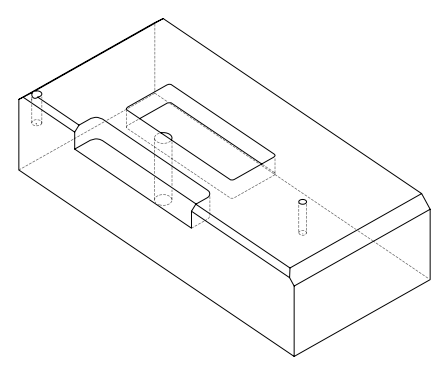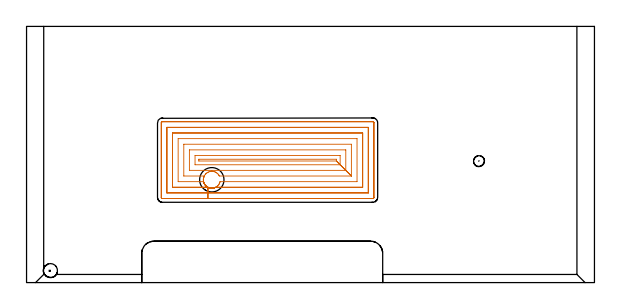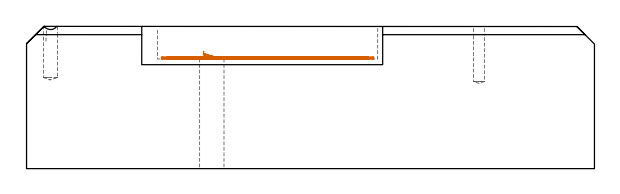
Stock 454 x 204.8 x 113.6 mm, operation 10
(PLAN: 11 operations, 6 tool changes, 145.1 min)
(1 SPOT_DRILL | STEP1POCKET | NXT0321_9005460120000 | 0.03 min | 0 mm3)
(2 SPOT_DRILL_1 | STEP1POCKET_1 | NXT0321_9005460120000 | 0.03 min | 1 mm3)
(3 INDEXABLE_INSERT_DRILL_THROUGH_HOLE_FROM_SOLID | STEP1HOLE | NXT0302_010 | 0.37 min | 33866 mm3)
(4 DRILL_BLIND_HOLE_INTO_CENTER | STEP1POCKET | NXT0301_083 | 0.18 min | 4063 mm3)
(5 DRILL_BLIND_HOLE_INTO_CENTER_1 | STEP1POCKET_1 | NXT0301_058 | 0.19 min | 2621 mm3)
(6 AREA_MILL | FG_CHAMFER_SURFACE | UGT0205_001 | 2.07 min | 1952 mm3)
(7 AREA_MILL_1 | FG_CHAMFER_SURFACE_1 | UGT0205_001 | 8.44 min | 20073 mm3)
(8 AREA_MILL_2 | FG_CHAMFER_SURFACE_2 | UGT0205_001 | 3.98 min | 3399 mm3)
(9 AREA_MILL_3 | FG_CHAMFER_SURFACE_3 | UGT0205_001 | 8.42 min | 19048 mm3)
(10 MILL_RECTANGULAR_POCKET | POCKET_RECTANGULAR_STRAIGHT | NXT0201_008 | Follow Part, ap 1.5, ae 75% | 101.6 min | 299252 mm3)
(11 MILL_SLOT | SLOT_PARTIAL_RECTANGULAR | UGT0201_008 | Follow Part, ap 4, ae 75% | 19.78 min | 192999 mm3)
(TOOL NXT0321_9005460120000 | NC Spot Drill, 142deg, 12mm, Carbide, Uncoated | D12 PA142 FL30 Z2)
(TOOL NXT0302_010 | Index. Insert Drill 19.5mm [880-D1950L25-05] | D19.5 PA176 FL98 Z2)
(TOOL NXT0301_083 | Carbide Drill 11.2mm [860.1-1120-056A1-MM 2214] | D11.2 PA140 FL72 Z2)
(TOOL NXT0301_058 | Carbide Drill 8.7mm [860.1-0870-026A1-MM 2214] | D8.7 PA140 FL47 Z2)
(TOOL UGT0205_001 | Chamfer Mill 20 x 3 x 45 deg. | D20 FL50 Z2)
(TOOL NXT0201_008 | ENDMILL 6mm [2P460-0600-NA 1630] | D6 FL26 Z6)
(TOOL UGT0201_008 | End Mill 16 mm | D16 FL32 Z4)
(OP 10 MILL_RECTANGULAR_POCKET, part 2 of 2)
G0 X141.925 Y84.9 Z93.592
G1 X141.765 Y84.545 Z93.488 F250.
X141.496 Y83.617 Z93.229
X141.362 Y82.661 Z92.97
X141.365 Y81.695 Z92.711
X141.505 Y80.74 Z92.453
X141.779 Y79.814 Z92.194
X141.927 Y79.477 Z92.095
X142.28 Y78.783 Z91.887
X142.468 Y78.465 Z91.788
X142.892 Y77.894 Z91.597
X143.374 Y77.371 Z91.407
X143.907 Y76.901 Z91.216
X144.209 Y76.688 Z91.117
X144.51 Y76.476 Z91.018
X145.346 Y76.033 Z90.765
X146.235 Y75.71 Z90.512
X147.16 Y75.514 Z90.258
X148.103 Y75.448 Z90.005
X149.046 Y75.514 Z89.752
X149.971 Y75.71 Z89.498
X150.86 Y76.032 Z89.245
X151.188 Y76.2 Z89.146
X268.7 F500.
Y119.6
X116.7
Y76.2
X145.019
Y71.7
X273.2
Y124.1
X112.2
Y71.7
X145.019
Y67.2
X276.9
G3 X277.7 Y68. R0.8
G1 Y127.8
G3 X276.9 Y128.6 R0.8
G1 X108.5
G3 X107.7 Y127.8 R0.8
G1 Y68.
G3 X108.5 Y67.2 R0.8
G1 X145.019
X146.019
G0 X141.521 Y83.684 Z92.146
G1 X141.548 Y83.841 Z92.103 F250.
X141.87 Y84.812 Z91.829
X142.03 Y85.144 Z91.731
X142.177 Y85.449 Z91.64
X142.354 Y85.738 Z91.549
X142.943 Y86.554 Z91.279
X143.425 Y87.067 Z91.091
X143.566 Y87.199 Z91.039
X144.184 Y87.696 Z90.826
X144.687 Y88.009 Z90.667
X144.891 Y88.136 Z90.603
X145.216 Y88.31 Z90.504
X146.099 Y88.651 Z90.251
X147.02 Y88.866 Z89.997
X147.962 Y88.951 Z89.744
X148.907 Y88.905 Z89.49
X149.836 Y88.728 Z89.237
X150.732 Y88.424 Z88.983
X151.091 Y88.25 Z88.877
X151.526 Y88. Z88.742
X151.808 Y87.838 Z88.655
X152.115 Y87.635 Z88.556
X152.665 Y87.182 Z88.365
X153.165 Y86.674 Z88.175
X153.627 Y86.085 Z87.974
X153.799 Y85.814 Z87.888
X154.138 Y85.2 Z87.7
X259.7 F500.
X247.7 Y97.2
Y98.6
X137.7
Y97.2
X247.7
X250.7 Y94.2
Y101.6
X134.7
Y94.2
X250.7
X255.2 Y89.7
Y106.1
X130.2
Y89.7
X255.2
X259.7 Y85.2
Y110.6
X125.7
Y85.2
X142.057
G0 X142.059 Y79.218 Z92.146
G1 X142.28 Y78.783 Z92.016 F250.
X142.459 Y78.479 Z91.921
X142.669 Y78.196 Z91.827
X142.889 Y77.899 Z91.728
X143.373 Y77.373 Z91.536
X143.909 Y76.9 Z91.344
X144.21 Y76.687 Z91.245
X144.512 Y76.475 Z91.147
X145.374 Y76.021 Z90.886
X146.293 Y75.694 Z90.624
X147.249 Y75.502 Z90.363
X148.222 Y75.449 Z90.102
X149.193 Y75.536 Z89.841
X150.142 Y75.761 Z89.579
X151.049 Y76.12 Z89.318
X151.372 Y76.297 Z89.219
X151.753 Y76.527 Z89.1
X152.359 Y76.965 Z88.9
X153.023 Y77.589 Z88.656
X153.576 Y78.255 Z88.424
X153.774 Y78.532 Z88.333
X153.943 Y78.827 Z88.241
X154.126 Y79.146 Z88.143
X154.388 Y79.733 Z87.971
X154.593 Y80.341 Z87.799
X154.674 Y80.7 Z87.7
X264.2 F500.
Y115.1
X121.2
Y80.7
X141.524
G0 X141.915 Y84.906 Z92.146
G1 X141.87 Y84.812 Z92.118 F250.
X141.548 Y83.841 Z91.844
X141.376 Y82.833 Z91.57
X141.357 Y81.81 Z91.296
X141.493 Y80.796 Z91.022
X141.779 Y79.814 Z90.748
X141.927 Y79.477 Z90.649
X142.28 Y78.783 Z90.441
X142.459 Y78.479 Z90.346
X142.669 Y78.196 Z90.252
X142.889 Y77.899 Z90.153
X143.373 Y77.373 Z89.961
X143.909 Y76.9 Z89.769
X144.21 Y76.687 Z89.67
X144.512 Y76.475 Z89.572
X145.347 Y76.032 Z89.318
X146.236 Y75.71 Z89.065
X147.161 Y75.514 Z88.812
X148.104 Y75.448 Z88.559
X149.047 Y75.514 Z88.305
X149.971 Y75.71 Z88.052
X150.86 Y76.032 Z87.799
X151.188 Y76.2 Z87.7
X268.7 F500.
Y119.6
X116.7
Y76.2
X145.019
Y71.7
X273.2
Y124.1
X112.2
Y71.7
X145.019
Y67.2
X276.9
G3 X277.7 Y68. R0.8
G1 Y127.8
G3 X276.9 Y128.6 R0.8
G1 X108.5
G3 X107.7 Y127.8 R0.8
G1 Y68.
G3 X108.5 Y67.2 R0.8
G1 X145.019
X146.019
G0 Z123.73
M5
M2
